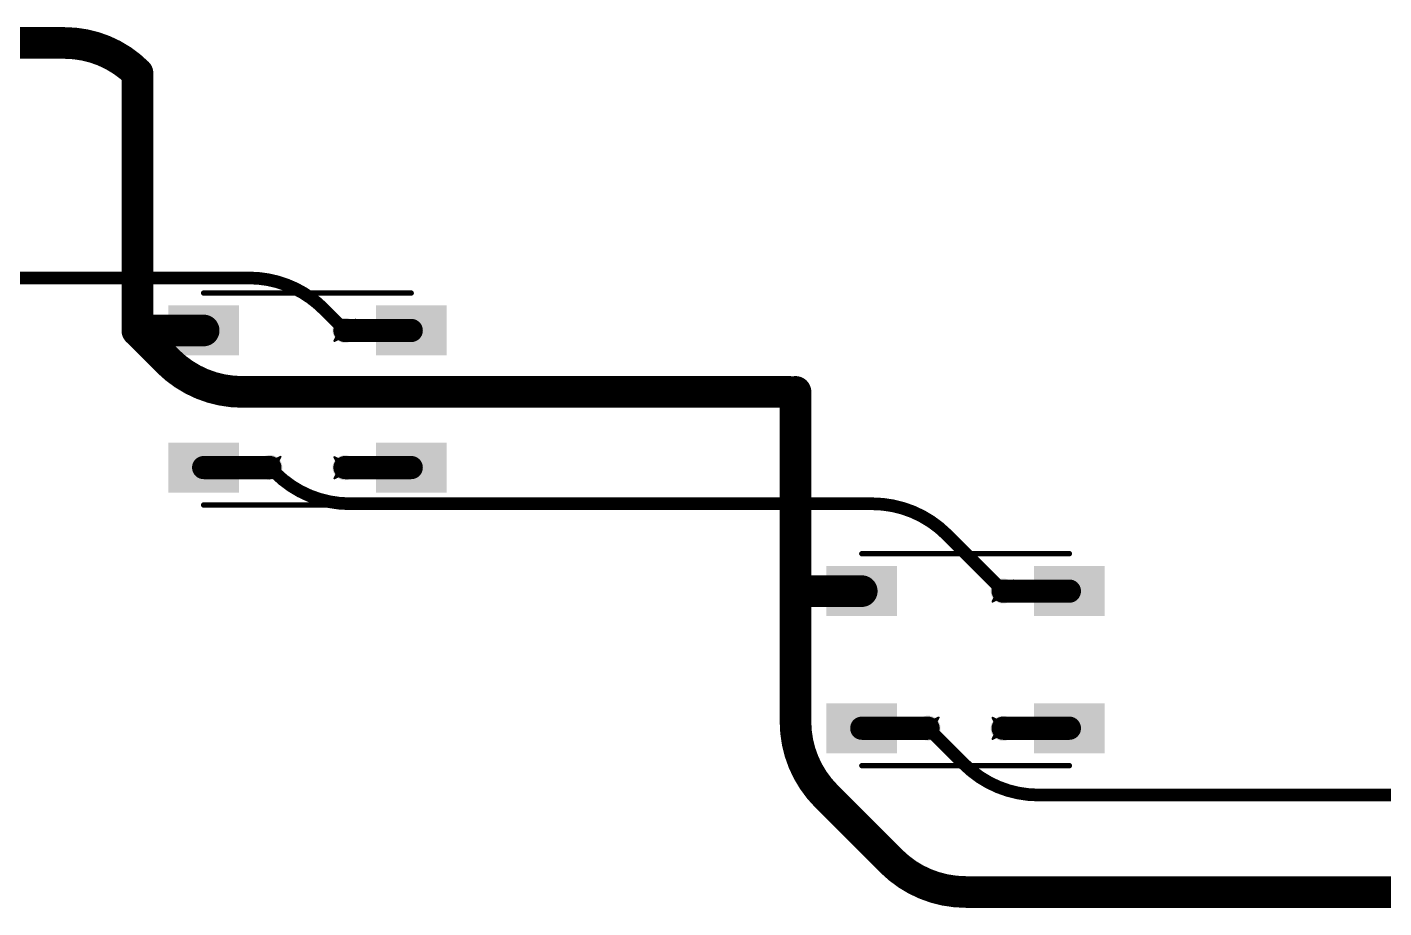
# Model space of a CAD drawing. Header units: inches. Extents: x -11 to 1110, y -7 to 455.
# Drawn here: x 515.76 to 548.43, y 270.16 to 291.35 of the extents above; entities that cross this region are included whole.
import ezdxf

# ---------------------------------------------------------------- set-up
doc = ezdxf.new("R2010")
doc.units = ezdxf.units.IN
for name, color, linetype in [('Bottom Layer', 5, 'Continuous'), ('Drill Drawing', 1, 'Continuous'), ('Top Layer', 1, 'Continuous'), ('Top Overlay', 2, 'Continuous'), ('Top Paste', 8, 'Continuous'), ('Top Solder', 216, 'Continuous'), ('Via Holes', 16, 'Continuous')]:
    doc.layers.add(name, color=color, linetype=linetype)

# ---------------------------------------------------------------- blocks, each defined once
blk = doc.blocks.new('WS2812B_B_W_204')
at = {"layer": 'Top Layer'}
for points in [[(-3.25, 2.15), (-1.75, 2.15), (-1.75, 1.15), (-3.25, 1.15)], [(3.25, 1.15), (1.75, 1.15), (1.75, 2.15), (3.25, 2.15)], [(-3.25, -1.15), (-1.75, -1.15), (-1.75, -2.15), (-3.25, -2.15)], [(1.75, -1.15), (3.25, -1.15), (3.25, -2.15), (1.75, -2.15)]]:
    blk.add_hatch(color=1, dxfattribs=at).paths.add_polyline_path(points)
at = {"layer": 'Top Paste'}
for points in [[(-3.25, 2.15), (-1.75, 2.15), (-1.75, 1.15), (-3.25, 1.15)], [(3.25, 1.15), (1.75, 1.15), (1.75, 2.15), (3.25, 2.15)], [(-3.25, -1.15), (-1.75, -1.15), (-1.75, -2.15), (-3.25, -2.15)], [(1.75, -1.15), (3.25, -1.15), (3.25, -2.15), (1.75, -2.15)]]:
    blk.add_hatch(color=8, dxfattribs=at).paths.add_polyline_path(points)
at = {"layer": 'Top Solder'}
for points in [[(-3.352, 2.252), (-1.648, 2.252), (-1.648, 1.048), (-3.352, 1.048)], [(3.352, 1.048), (1.648, 1.048), (1.648, 2.252), (3.352, 2.252)], [(-3.352, -1.048), (-1.648, -1.048), (-1.648, -2.252), (-3.352, -2.252)], [(1.648, -1.048), (3.352, -1.048), (3.352, -2.252), (1.648, -2.252)]]:
    blk.add_hatch(color=216, dxfattribs=at).paths.add_polyline_path(points)
at = {"layer": 'Top Overlay'}
for points in [[(-2.5, 2.551, 0.127, 0.127, 0), (2.5, 2.551, 0.127, 0.127, 0)], [(-3.556, 1.803, 0.254, 0.254, 0), (-3.429, 1.676, 0.254, 0.254, 0)], [(-3.556, 1.549, 0.254, 0.254, 0), (-3.556, 1.803, 0.254, 0.254, 0)], [(-3.556, 1.549, 0.254, 0.254, 0), (-3.429, 1.676, 0.254, 0.254, 0)], [(-2.5, -2.551, 0.127, 0.127, 0), (2.5, -2.551, 0.127, 0.127, 0)]]:
    blk.add_lwpolyline(points, format="xyseb", dxfattribs=at)
for points in [[(-2.532, 2.551, 0.0635, 0.0635, 1), (-2.468, 2.551, 0.0635, 0.0635, 1)], [(2.468, 2.551, 0.0635, 0.0635, 1), (2.532, 2.551, 0.0635, 0.0635, 1)], [(-3.619, 1.803, 0.127, 0.127, 1), (-3.493, 1.803, 0.127, 0.127, 1)], [(-3.619, 1.803, 0.127, 0.127, 1), (-3.493, 1.803, 0.127, 0.127, 1)], [(-3.619, 1.549, 0.127, 0.127, 1), (-3.493, 1.549, 0.127, 0.127, 1)], [(-3.619, 1.549, 0.127, 0.127, 1), (-3.493, 1.549, 0.127, 0.127, 1)], [(-3.493, 1.676, 0.127, 0.127, 1), (-3.365, 1.676, 0.127, 0.127, 1)], [(-3.493, 1.676, 0.127, 0.127, 1), (-3.365, 1.676, 0.127, 0.127, 1)], [(-2.532, -2.551, 0.0635, 0.0635, 1), (-2.468, -2.551, 0.0635, 0.0635, 1)], [(2.468, -2.551, 0.0635, 0.0635, 1), (2.532, -2.551, 0.0635, 0.0635, 1)]]:
    blk.add_lwpolyline(points, format="xyseb", close=True, dxfattribs=at)
blk = doc.blocks.new('WS2812B_B_W_213')
at = {"layer": 'Top Layer'}
for points in [[(-3.25, 2.15), (-1.75, 2.15), (-1.75, 1.15), (-3.25, 1.15)], [(3.25, 1.15), (1.75, 1.15), (1.75, 2.15), (3.25, 2.15)], [(-3.25, -1.15), (-1.75, -1.15), (-1.75, -2.15), (-3.25, -2.15)], [(1.75, -1.15), (3.25, -1.15), (3.25, -2.15), (1.75, -2.15)]]:
    blk.add_hatch(color=1, dxfattribs=at).paths.add_polyline_path(points)
at = {"layer": 'Top Paste'}
for points in [[(-3.25, 2.15), (-1.75, 2.15), (-1.75, 1.15), (-3.25, 1.15)], [(3.25, 1.15), (1.75, 1.15), (1.75, 2.15), (3.25, 2.15)], [(-3.25, -1.15), (-1.75, -1.15), (-1.75, -2.15), (-3.25, -2.15)], [(1.75, -1.15), (3.25, -1.15), (3.25, -2.15), (1.75, -2.15)]]:
    blk.add_hatch(color=8, dxfattribs=at).paths.add_polyline_path(points)
at = {"layer": 'Top Solder'}
for points in [[(-3.352, 2.252), (-1.648, 2.252), (-1.648, 1.048), (-3.352, 1.048)], [(3.352, 1.048), (1.648, 1.048), (1.648, 2.252), (3.352, 2.252)], [(-3.352, -1.048), (-1.648, -1.048), (-1.648, -2.252), (-3.352, -2.252)], [(1.648, -1.048), (3.352, -1.048), (3.352, -2.252), (1.648, -2.252)]]:
    blk.add_hatch(color=216, dxfattribs=at).paths.add_polyline_path(points)
at = {"layer": 'Top Overlay'}
for points in [[(-2.5, 2.551, 0.127, 0.127, 0), (2.5, 2.551, 0.127, 0.127, 0)], [(-3.556, 1.803, 0.254, 0.254, 0), (-3.429, 1.676, 0.254, 0.254, 0)], [(-3.556, 1.549, 0.254, 0.254, 0), (-3.556, 1.803, 0.254, 0.254, 0)], [(-3.556, 1.549, 0.254, 0.254, 0), (-3.429, 1.676, 0.254, 0.254, 0)], [(-2.5, -2.551, 0.127, 0.127, 0), (2.5, -2.551, 0.127, 0.127, 0)]]:
    blk.add_lwpolyline(points, format="xyseb", dxfattribs=at)
for points in [[(-2.532, 2.551, 0.0635, 0.0635, 1), (-2.468, 2.551, 0.0635, 0.0635, 1)], [(2.468, 2.551, 0.0635, 0.0635, 1), (2.532, 2.551, 0.0635, 0.0635, 1)], [(-3.619, 1.803, 0.127, 0.127, 1), (-3.493, 1.803, 0.127, 0.127, 1)], [(-3.619, 1.803, 0.127, 0.127, 1), (-3.493, 1.803, 0.127, 0.127, 1)], [(-3.619, 1.549, 0.127, 0.127, 1), (-3.493, 1.549, 0.127, 0.127, 1)], [(-3.619, 1.549, 0.127, 0.127, 1), (-3.493, 1.549, 0.127, 0.127, 1)], [(-3.493, 1.676, 0.127, 0.127, 1), (-3.365, 1.676, 0.127, 0.127, 1)], [(-3.493, 1.676, 0.127, 0.127, 1), (-3.365, 1.676, 0.127, 0.127, 1)], [(-2.532, -2.551, 0.0635, 0.0635, 1), (-2.468, -2.551, 0.0635, 0.0635, 1)], [(2.468, -2.551, 0.0635, 0.0635, 1), (2.532, -2.551, 0.0635, 0.0635, 1)]]:
    blk.add_lwpolyline(points, format="xyseb", close=True, dxfattribs=at)

msp = doc.modelspace()

# ---------------------------------------------------------------- hatches: boundary and pattern name
at = {"layer": 'Bottom Layer'}
h = msp.add_hatch(color=5, dxfattribs=at)
edge = h.paths.add_edge_path()
edge.add_arc((518.414, 290.246), 0.3, 0, 360)
h = msp.add_hatch(color=5, dxfattribs=at)
edge = h.paths.add_edge_path()
edge.add_arc((518.411, 284.05), 0.3, 0, 360)
h = msp.add_hatch(color=5, dxfattribs=at)
edge = h.paths.add_edge_path()
edge.add_arc((523.411, 284.057), 0.3, 0, 360)
h = msp.add_hatch(color=5, dxfattribs=at)
edge = h.paths.add_edge_path()
edge.add_arc((534.26, 282.575), 0.3, 0, 360)
h = msp.add_hatch(color=5, dxfattribs=at)
edge = h.paths.add_edge_path()
edge.add_arc((521.602, 280.757), 0.3, 0, 360)
h = msp.add_hatch(color=5, dxfattribs=at)
edge = h.paths.add_edge_path()
edge.add_arc((523.411, 280.75), 0.3, 0, 360)
h = msp.add_hatch(color=5, dxfattribs=at)
edge = h.paths.add_edge_path()
edge.add_arc((534.26, 277.777), 0.3, 0, 360)
h = msp.add_hatch(color=5, dxfattribs=at)
edge = h.paths.add_edge_path()
edge.add_arc((539.26, 277.783), 0.3, 0, 360)
h = msp.add_hatch(color=5, dxfattribs=at)
edge = h.paths.add_edge_path()
edge.add_arc((537.452, 274.483), 0.3, 0, 360)
h = msp.add_hatch(color=5, dxfattribs=at)
edge = h.paths.add_edge_path()
edge.add_arc((539.26, 274.477), 0.3, 0, 360)
at = {"layer": 'Top Layer'}
h = msp.add_hatch(color=1, dxfattribs=at)
edge = h.paths.add_edge_path()
edge.add_arc((518.414, 290.246), 0.3, 0, 360)
h = msp.add_hatch(color=1, dxfattribs=at)
edge = h.paths.add_edge_path()
edge.add_arc((518.411, 284.05), 0.3, 0, 360)
h = msp.add_hatch(color=1, dxfattribs=at)
edge = h.paths.add_edge_path()
edge.add_arc((523.411, 284.057), 0.3, 0, 360)
h = msp.add_hatch(color=1, dxfattribs=at)
edge = h.paths.add_edge_path()
edge.add_arc((534.26, 282.575), 0.3, 0, 360)
h = msp.add_hatch(color=1, dxfattribs=at)
edge = h.paths.add_edge_path()
edge.add_arc((521.602, 280.757), 0.3, 0, 360)
h = msp.add_hatch(color=1, dxfattribs=at)
edge = h.paths.add_edge_path()
edge.add_arc((523.411, 280.75), 0.3, 0, 360)
h = msp.add_hatch(color=1, dxfattribs=at)
edge = h.paths.add_edge_path()
edge.add_arc((534.26, 277.777), 0.3, 0, 360)
h = msp.add_hatch(color=1, dxfattribs=at)
edge = h.paths.add_edge_path()
edge.add_arc((539.26, 277.783), 0.3, 0, 360)
h = msp.add_hatch(color=1, dxfattribs=at)
edge = h.paths.add_edge_path()
edge.add_arc((537.452, 274.483), 0.3, 0, 360)
h = msp.add_hatch(color=1, dxfattribs=at)
edge = h.paths.add_edge_path()
edge.add_arc((539.26, 274.477), 0.3, 0, 360)
at = {"layer": 'Via Holes'}
h = msp.add_hatch(color=7, dxfattribs=at)
edge = h.paths.add_edge_path()
edge.add_arc((518.414, 290.246), 0.15, 0, 360)
h = msp.add_hatch(color=7, dxfattribs=at)
edge = h.paths.add_edge_path()
edge.add_arc((518.411, 284.05), 0.15, 0, 360)
h = msp.add_hatch(color=7, dxfattribs=at)
edge = h.paths.add_edge_path()
edge.add_arc((523.411, 284.057), 0.15, 0, 360)
h = msp.add_hatch(color=7, dxfattribs=at)
edge = h.paths.add_edge_path()
edge.add_arc((534.26, 282.575), 0.15, 0, 360)
h = msp.add_hatch(color=7, dxfattribs=at)
edge = h.paths.add_edge_path()
edge.add_arc((521.602, 280.757), 0.15, 0, 360)
h = msp.add_hatch(color=7, dxfattribs=at)
edge = h.paths.add_edge_path()
edge.add_arc((523.411, 280.75), 0.15, 0, 360)
h = msp.add_hatch(color=7, dxfattribs=at)
edge = h.paths.add_edge_path()
edge.add_arc((534.26, 277.777), 0.15, 0, 360)
h = msp.add_hatch(color=7, dxfattribs=at)
edge = h.paths.add_edge_path()
edge.add_arc((539.26, 277.783), 0.15, 0, 360)
h = msp.add_hatch(color=7, dxfattribs=at)
edge = h.paths.add_edge_path()
edge.add_arc((537.452, 274.483), 0.15, 0, 360)
h = msp.add_hatch(color=7, dxfattribs=at)
edge = h.paths.add_edge_path()
edge.add_arc((539.26, 274.477), 0.15, 0, 360)

# ---------------------------------------------------------------- linework, layer by layer
at = {"layer": 'Bottom Layer'}
for points in [[(507.144, 290.974, 0.762, 0.762, 0), (516.657, 290.974, 0.762, 0.762, 0)], [(516.657, 290.974, 0.762, 0.762, -0.198912), (518.414, 290.246, 0.762, 0.762, 0)], [(507.267, 285.318, 0.305, 0.305, 0), (521.098, 285.318, 0.305, 0.305, 0)], [(521.098, 285.318, 0.305, 0.305, -0.136251), (522.407, 284.955, 0.305, 0.305, 0)], [(522.407, 284.955, 0.305, 0.305, -0.061008), (522.894, 284.574, 0.305, 0.305, 0)], [(522.894, 284.574, 0.305, 0.305, 0), (523.411, 284.057, 0.305, 0.305, 0)], [(518.411, 284.05, 0.762, 0.762, 0), (519.142, 283.319, 0.762, 0.762, 0)], [(520.938, 282.575, 0.762, 0.762, -0.198912), (519.142, 283.319, 0.762, 0.762, 0)], [(520.938, 282.575, 0.762, 0.762, 0), (534.111, 282.575, 0.762, 0.762, 0)], [(521.602, 280.757, 0.305, 0.305, 0), (521.733, 280.627, 0.305, 0.305, 0)], [(523.529, 279.883, 0.305, 0.305, -0.198912), (521.733, 280.627, 0.305, 0.305, 0)], [(523.529, 279.883, 0.305, 0.305, 0), (536.109, 279.883, 0.305, 0.305, 0)], [(536.109, 279.883, 0.305, 0.305, -0.198912), (537.905, 279.139, 0.305, 0.305, 0)], [(537.905, 279.139, 0.305, 0.305, 0), (539.26, 277.783, 0.305, 0.305, 0)], [(534.26, 274.639, 0.762, 0.762, 0), (534.26, 277.777, 0.762, 0.762, 0)], [(535.004, 272.843, 0.762, 0.762, -0.198912), (534.26, 274.639, 0.762, 0.762, 0)], [(537.452, 274.483, 0.305, 0.305, 0), (538.319, 273.616, 0.305, 0.305, 0)], [(538.32, 273.615, 0.305, 0.305, -0.000104), (538.319, 273.616, 0.305, 0.305, 0)], [(540.115, 272.872, 0.305, 0.305, -0.198804), (538.32, 273.615, 0.305, 0.305, 0)], [(535.004, 272.843, 0.762, 0.762, 0), (536.565, 271.282, 0.762, 0.762, 0)], [(540.115, 272.872, 0.305, 0.305, 0), (551.349, 272.872, 0.305, 0.305, 0)], [(538.361, 270.538, 0.762, 0.762, -0.198912), (536.565, 271.282, 0.762, 0.762, 0)], [(538.361, 270.538, 0.762, 0.762, 0), (549.729, 270.538, 0.762, 0.762, 0)]]:
    msp.add_lwpolyline(points, format="xyseb", dxfattribs=at)
for points in [[(516.466, 290.974, 0.381, 0.381, 1), (516.847, 290.974, 0.381, 0.381, 1)], [(516.466, 290.974, 0.381, 0.381, 1), (516.847, 290.974, 0.381, 0.381, 1)], [(518.223, 290.246, 0.381, 0.381, 1), (518.605, 290.246, 0.381, 0.381, 1)], [(521.021, 285.318, 0.152, 0.152, 1), (521.174, 285.318, 0.152, 0.152, 1)], [(521.021, 285.318, 0.152, 0.152, 1), (521.174, 285.318, 0.152, 0.152, 1)], [(522.331, 284.955, 0.152, 0.152, 1), (522.483, 284.955, 0.152, 0.152, 1)], [(522.331, 284.955, 0.152, 0.152, 1), (522.483, 284.955, 0.152, 0.152, 1)], [(522.818, 284.574, 0.152, 0.152, 1), (522.97, 284.574, 0.152, 0.152, 1)], [(522.818, 284.574, 0.152, 0.152, 1), (522.97, 284.574, 0.152, 0.152, 1)], [(518.22, 284.05, 0.381, 0.381, 1), (518.601, 284.05, 0.381, 0.381, 1)], [(523.335, 284.057, 0.152, 0.152, 1), (523.487, 284.057, 0.152, 0.152, 1)], [(518.952, 283.319, 0.381, 0.381, 1), (519.333, 283.319, 0.381, 0.381, 1)], [(518.952, 283.319, 0.381, 0.381, 1), (519.333, 283.319, 0.381, 0.381, 1)], [(520.748, 282.575, 0.381, 0.381, 1), (521.129, 282.575, 0.381, 0.381, 1)], [(520.748, 282.575, 0.381, 0.381, 1), (521.129, 282.575, 0.381, 0.381, 1)], [(533.921, 282.575, 0.381, 0.381, 1), (534.302, 282.575, 0.381, 0.381, 1)], [(521.526, 280.757, 0.152, 0.152, 1), (521.678, 280.757, 0.152, 0.152, 1)], [(521.656, 280.627, 0.152, 0.152, 1), (521.809, 280.627, 0.152, 0.152, 1)], [(521.656, 280.627, 0.152, 0.152, 1), (521.809, 280.627, 0.152, 0.152, 1)], [(523.453, 279.883, 0.152, 0.152, 1), (523.605, 279.883, 0.152, 0.152, 1)], [(523.453, 279.883, 0.152, 0.152, 1), (523.605, 279.883, 0.152, 0.152, 1)], [(536.033, 279.883, 0.152, 0.152, 1), (536.185, 279.883, 0.152, 0.152, 1)], [(536.033, 279.883, 0.152, 0.152, 1), (536.185, 279.883, 0.152, 0.152, 1)], [(537.829, 279.139, 0.152, 0.152, 1), (537.981, 279.139, 0.152, 0.152, 1)], [(537.829, 279.139, 0.152, 0.152, 1), (537.981, 279.139, 0.152, 0.152, 1)], [(534.07, 277.777, 0.381, 0.381, 1), (534.451, 277.777, 0.381, 0.381, 1)], [(539.184, 277.783, 0.152, 0.152, 1), (539.337, 277.783, 0.152, 0.152, 1)], [(534.07, 274.639, 0.381, 0.381, 1), (534.451, 274.639, 0.381, 0.381, 1)], [(534.07, 274.639, 0.381, 0.381, 1), (534.451, 274.639, 0.381, 0.381, 1)], [(537.375, 274.483, 0.152, 0.152, 1), (537.528, 274.483, 0.152, 0.152, 1)], [(538.243, 273.616, 0.152, 0.152, 1), (538.395, 273.616, 0.152, 0.152, 1)], [(538.243, 273.616, 0.152, 0.152, 1), (538.395, 273.616, 0.152, 0.152, 1)], [(538.243, 273.615, 0.152, 0.152, 1), (538.396, 273.615, 0.152, 0.152, 1)], [(538.243, 273.615, 0.152, 0.152, 1), (538.396, 273.615, 0.152, 0.152, 1)], [(534.814, 272.843, 0.381, 0.381, 1), (535.195, 272.843, 0.381, 0.381, 1)], [(534.814, 272.843, 0.381, 0.381, 1), (535.195, 272.843, 0.381, 0.381, 1)], [(540.039, 272.872, 0.152, 0.152, 1), (540.191, 272.872, 0.152, 0.152, 1)], [(540.039, 272.872, 0.152, 0.152, 1), (540.191, 272.872, 0.152, 0.152, 1)], [(536.375, 271.282, 0.381, 0.381, 1), (536.756, 271.282, 0.381, 0.381, 1)], [(536.375, 271.282, 0.381, 0.381, 1), (536.756, 271.282, 0.381, 0.381, 1)], [(538.171, 270.538, 0.381, 0.381, 1), (538.552, 270.538, 0.381, 0.381, 1)], [(538.171, 270.538, 0.381, 0.381, 1), (538.552, 270.538, 0.381, 0.381, 1)]]:
    msp.add_lwpolyline(points, format="xyseb", close=True, dxfattribs=at)
at = {"layer": 'Drill Drawing'}
for points in [[(518.16, 290.5, 0.0508, 0.0508, 0), (518.414, 290.373, 0.0508, 0.0508, 0)], [(518.16, 290.5, 0.0508, 0.0508, 0), (518.287, 290.246, 0.0508, 0.0508, 0)], [(518.414, 290.373, 0.0508, 0.0508, 0), (518.668, 290.5, 0.0508, 0.0508, 0)], [(518.541, 290.246, 0.0508, 0.0508, 0), (518.668, 290.5, 0.0508, 0.0508, 0)], [(518.16, 289.992, 0.0508, 0.0508, 0), (518.287, 290.246, 0.0508, 0.0508, 0)], [(518.16, 289.992, 0.0508, 0.0508, 0), (518.414, 290.119, 0.0508, 0.0508, 0)], [(518.414, 290.119, 0.0508, 0.0508, 0), (518.668, 289.992, 0.0508, 0.0508, 0)], [(518.541, 290.246, 0.0508, 0.0508, 0), (518.668, 289.992, 0.0508, 0.0508, 0)], [(518.157, 284.304, 0.0508, 0.0508, 0), (518.411, 284.177, 0.0508, 0.0508, 0)], [(518.157, 284.304, 0.0508, 0.0508, 0), (518.284, 284.05, 0.0508, 0.0508, 0)], [(518.411, 284.177, 0.0508, 0.0508, 0), (518.665, 284.304, 0.0508, 0.0508, 0)], [(518.538, 284.05, 0.0508, 0.0508, 0), (518.665, 284.304, 0.0508, 0.0508, 0)], [(523.157, 284.311, 0.0508, 0.0508, 0), (523.411, 284.184, 0.0508, 0.0508, 0)], [(523.157, 284.311, 0.0508, 0.0508, 0), (523.284, 284.057, 0.0508, 0.0508, 0)], [(523.411, 284.184, 0.0508, 0.0508, 0), (523.665, 284.311, 0.0508, 0.0508, 0)], [(523.538, 284.057, 0.0508, 0.0508, 0), (523.665, 284.311, 0.0508, 0.0508, 0)], [(518.157, 283.796, 0.0508, 0.0508, 0), (518.284, 284.05, 0.0508, 0.0508, 0)], [(518.157, 283.796, 0.0508, 0.0508, 0), (518.411, 283.923, 0.0508, 0.0508, 0)], [(518.411, 283.923, 0.0508, 0.0508, 0), (518.665, 283.796, 0.0508, 0.0508, 0)], [(518.538, 284.05, 0.0508, 0.0508, 0), (518.665, 283.796, 0.0508, 0.0508, 0)], [(523.157, 283.803, 0.0508, 0.0508, 0), (523.284, 284.057, 0.0508, 0.0508, 0)], [(523.157, 283.803, 0.0508, 0.0508, 0), (523.411, 283.93, 0.0508, 0.0508, 0)], [(523.411, 283.93, 0.0508, 0.0508, 0), (523.665, 283.803, 0.0508, 0.0508, 0)], [(523.538, 284.057, 0.0508, 0.0508, 0), (523.665, 283.803, 0.0508, 0.0508, 0)], [(534.006, 282.829, 0.0508, 0.0508, 0), (534.26, 282.702, 0.0508, 0.0508, 0)], [(534.006, 282.829, 0.0508, 0.0508, 0), (534.133, 282.575, 0.0508, 0.0508, 0)], [(534.26, 282.702, 0.0508, 0.0508, 0), (534.514, 282.829, 0.0508, 0.0508, 0)], [(534.387, 282.575, 0.0508, 0.0508, 0), (534.514, 282.829, 0.0508, 0.0508, 0)], [(534.006, 282.321, 0.0508, 0.0508, 0), (534.133, 282.575, 0.0508, 0.0508, 0)], [(534.006, 282.321, 0.0508, 0.0508, 0), (534.26, 282.448, 0.0508, 0.0508, 0)], [(534.26, 282.448, 0.0508, 0.0508, 0), (534.514, 282.321, 0.0508, 0.0508, 0)], [(534.387, 282.575, 0.0508, 0.0508, 0), (534.514, 282.321, 0.0508, 0.0508, 0)], [(521.348, 281.011, 0.0508, 0.0508, 0), (521.602, 280.884, 0.0508, 0.0508, 0)], [(521.348, 281.011, 0.0508, 0.0508, 0), (521.475, 280.757, 0.0508, 0.0508, 0)], [(521.602, 280.884, 0.0508, 0.0508, 0), (521.856, 281.011, 0.0508, 0.0508, 0)], [(521.729, 280.757, 0.0508, 0.0508, 0), (521.856, 281.011, 0.0508, 0.0508, 0)], [(523.157, 281.004, 0.0508, 0.0508, 0), (523.411, 280.877, 0.0508, 0.0508, 0)], [(523.157, 281.004, 0.0508, 0.0508, 0), (523.284, 280.75, 0.0508, 0.0508, 0)], [(523.411, 280.877, 0.0508, 0.0508, 0), (523.665, 281.004, 0.0508, 0.0508, 0)], [(523.538, 280.75, 0.0508, 0.0508, 0), (523.665, 281.004, 0.0508, 0.0508, 0)], [(521.348, 280.503, 0.0508, 0.0508, 0), (521.475, 280.757, 0.0508, 0.0508, 0)], [(521.729, 280.757, 0.0508, 0.0508, 0), (521.856, 280.503, 0.0508, 0.0508, 0)], [(523.157, 280.496, 0.0508, 0.0508, 0), (523.284, 280.75, 0.0508, 0.0508, 0)], [(523.538, 280.75, 0.0508, 0.0508, 0), (523.665, 280.496, 0.0508, 0.0508, 0)], [(521.348, 280.503, 0.0508, 0.0508, 0), (521.602, 280.63, 0.0508, 0.0508, 0)], [(521.602, 280.63, 0.0508, 0.0508, 0), (521.856, 280.503, 0.0508, 0.0508, 0)], [(523.157, 280.496, 0.0508, 0.0508, 0), (523.411, 280.623, 0.0508, 0.0508, 0)], [(523.411, 280.623, 0.0508, 0.0508, 0), (523.665, 280.496, 0.0508, 0.0508, 0)], [(534.006, 278.031, 0.0508, 0.0508, 0), (534.26, 277.904, 0.0508, 0.0508, 0)], [(534.006, 278.031, 0.0508, 0.0508, 0), (534.133, 277.777, 0.0508, 0.0508, 0)], [(534.26, 277.904, 0.0508, 0.0508, 0), (534.514, 278.031, 0.0508, 0.0508, 0)], [(534.387, 277.777, 0.0508, 0.0508, 0), (534.514, 278.031, 0.0508, 0.0508, 0)], [(539.006, 278.037, 0.0508, 0.0508, 0), (539.26, 277.91, 0.0508, 0.0508, 0)], [(539.006, 278.037, 0.0508, 0.0508, 0), (539.133, 277.783, 0.0508, 0.0508, 0)], [(539.26, 277.91, 0.0508, 0.0508, 0), (539.514, 278.037, 0.0508, 0.0508, 0)], [(539.387, 277.783, 0.0508, 0.0508, 0), (539.514, 278.037, 0.0508, 0.0508, 0)], [(534.006, 277.523, 0.0508, 0.0508, 0), (534.133, 277.777, 0.0508, 0.0508, 0)], [(534.387, 277.777, 0.0508, 0.0508, 0), (534.514, 277.523, 0.0508, 0.0508, 0)], [(539.006, 277.529, 0.0508, 0.0508, 0), (539.133, 277.783, 0.0508, 0.0508, 0)], [(539.387, 277.783, 0.0508, 0.0508, 0), (539.514, 277.529, 0.0508, 0.0508, 0)], [(534.006, 277.523, 0.0508, 0.0508, 0), (534.26, 277.65, 0.0508, 0.0508, 0)], [(534.26, 277.65, 0.0508, 0.0508, 0), (534.514, 277.523, 0.0508, 0.0508, 0)], [(539.006, 277.529, 0.0508, 0.0508, 0), (539.26, 277.656, 0.0508, 0.0508, 0)], [(539.26, 277.656, 0.0508, 0.0508, 0), (539.514, 277.529, 0.0508, 0.0508, 0)], [(537.198, 274.737, 0.0508, 0.0508, 0), (537.452, 274.61, 0.0508, 0.0508, 0)], [(537.198, 274.737, 0.0508, 0.0508, 0), (537.325, 274.483, 0.0508, 0.0508, 0)], [(537.198, 274.229, 0.0508, 0.0508, 0), (537.325, 274.483, 0.0508, 0.0508, 0)], [(537.452, 274.61, 0.0508, 0.0508, 0), (537.706, 274.737, 0.0508, 0.0508, 0)], [(537.579, 274.483, 0.0508, 0.0508, 0), (537.706, 274.737, 0.0508, 0.0508, 0)], [(537.579, 274.483, 0.0508, 0.0508, 0), (537.706, 274.229, 0.0508, 0.0508, 0)], [(539.006, 274.731, 0.0508, 0.0508, 0), (539.26, 274.604, 0.0508, 0.0508, 0)], [(539.006, 274.731, 0.0508, 0.0508, 0), (539.133, 274.477, 0.0508, 0.0508, 0)], [(539.006, 274.223, 0.0508, 0.0508, 0), (539.133, 274.477, 0.0508, 0.0508, 0)], [(539.26, 274.604, 0.0508, 0.0508, 0), (539.514, 274.731, 0.0508, 0.0508, 0)], [(539.387, 274.477, 0.0508, 0.0508, 0), (539.514, 274.731, 0.0508, 0.0508, 0)], [(539.387, 274.477, 0.0508, 0.0508, 0), (539.514, 274.223, 0.0508, 0.0508, 0)], [(537.198, 274.229, 0.0508, 0.0508, 0), (537.452, 274.356, 0.0508, 0.0508, 0)], [(537.452, 274.356, 0.0508, 0.0508, 0), (537.706, 274.229, 0.0508, 0.0508, 0)], [(539.006, 274.223, 0.0508, 0.0508, 0), (539.26, 274.35, 0.0508, 0.0508, 0)], [(539.26, 274.35, 0.0508, 0.0508, 0), (539.514, 274.223, 0.0508, 0.0508, 0)]]:
    msp.add_lwpolyline(points, format="xyseb", dxfattribs=at)
for points in [[(518.147, 290.5, 0.0254, 0.0254, 1), (518.173, 290.5, 0.0254, 0.0254, 1)], [(518.147, 290.5, 0.0254, 0.0254, 1), (518.173, 290.5, 0.0254, 0.0254, 1)], [(518.655, 290.5, 0.0254, 0.0254, 1), (518.681, 290.5, 0.0254, 0.0254, 1)], [(518.655, 290.5, 0.0254, 0.0254, 1), (518.681, 290.5, 0.0254, 0.0254, 1)], [(518.274, 290.246, 0.0254, 0.0254, 1), (518.3, 290.246, 0.0254, 0.0254, 1)], [(518.274, 290.246, 0.0254, 0.0254, 1), (518.3, 290.246, 0.0254, 0.0254, 1)], [(518.401, 290.373, 0.0254, 0.0254, 1), (518.427, 290.373, 0.0254, 0.0254, 1)], [(518.401, 290.373, 0.0254, 0.0254, 1), (518.427, 290.373, 0.0254, 0.0254, 1)], [(518.401, 290.119, 0.0254, 0.0254, 1), (518.427, 290.119, 0.0254, 0.0254, 1)], [(518.401, 290.119, 0.0254, 0.0254, 1), (518.427, 290.119, 0.0254, 0.0254, 1)], [(518.528, 290.246, 0.0254, 0.0254, 1), (518.554, 290.246, 0.0254, 0.0254, 1)], [(518.528, 290.246, 0.0254, 0.0254, 1), (518.554, 290.246, 0.0254, 0.0254, 1)], [(518.147, 289.992, 0.0254, 0.0254, 1), (518.173, 289.992, 0.0254, 0.0254, 1)], [(518.147, 289.992, 0.0254, 0.0254, 1), (518.173, 289.992, 0.0254, 0.0254, 1)], [(518.655, 289.992, 0.0254, 0.0254, 1), (518.681, 289.992, 0.0254, 0.0254, 1)], [(518.655, 289.992, 0.0254, 0.0254, 1), (518.681, 289.992, 0.0254, 0.0254, 1)], [(518.144, 284.304, 0.0254, 0.0254, 1), (518.169, 284.304, 0.0254, 0.0254, 1)], [(518.144, 284.304, 0.0254, 0.0254, 1), (518.169, 284.304, 0.0254, 0.0254, 1)], [(518.652, 284.304, 0.0254, 0.0254, 1), (518.677, 284.304, 0.0254, 0.0254, 1)], [(518.652, 284.304, 0.0254, 0.0254, 1), (518.677, 284.304, 0.0254, 0.0254, 1)], [(523.144, 284.311, 0.0254, 0.0254, 1), (523.169, 284.311, 0.0254, 0.0254, 1)], [(523.144, 284.311, 0.0254, 0.0254, 1), (523.169, 284.311, 0.0254, 0.0254, 1)], [(523.652, 284.311, 0.0254, 0.0254, 1), (523.677, 284.311, 0.0254, 0.0254, 1)], [(523.652, 284.311, 0.0254, 0.0254, 1), (523.677, 284.311, 0.0254, 0.0254, 1)], [(518.271, 284.05, 0.0254, 0.0254, 1), (518.296, 284.05, 0.0254, 0.0254, 1)], [(518.271, 284.05, 0.0254, 0.0254, 1), (518.296, 284.05, 0.0254, 0.0254, 1)], [(518.398, 284.177, 0.0254, 0.0254, 1), (518.423, 284.177, 0.0254, 0.0254, 1)], [(518.398, 284.177, 0.0254, 0.0254, 1), (518.423, 284.177, 0.0254, 0.0254, 1)], [(518.398, 283.923, 0.0254, 0.0254, 1), (518.423, 283.923, 0.0254, 0.0254, 1)], [(518.398, 283.923, 0.0254, 0.0254, 1), (518.423, 283.923, 0.0254, 0.0254, 1)], [(518.525, 284.05, 0.0254, 0.0254, 1), (518.55, 284.05, 0.0254, 0.0254, 1)], [(518.525, 284.05, 0.0254, 0.0254, 1), (518.55, 284.05, 0.0254, 0.0254, 1)], [(523.271, 284.057, 0.0254, 0.0254, 1), (523.296, 284.057, 0.0254, 0.0254, 1)], [(523.271, 284.057, 0.0254, 0.0254, 1), (523.296, 284.057, 0.0254, 0.0254, 1)], [(523.398, 284.184, 0.0254, 0.0254, 1), (523.423, 284.184, 0.0254, 0.0254, 1)], [(523.398, 284.184, 0.0254, 0.0254, 1), (523.423, 284.184, 0.0254, 0.0254, 1)], [(523.398, 283.93, 0.0254, 0.0254, 1), (523.423, 283.93, 0.0254, 0.0254, 1)], [(523.398, 283.93, 0.0254, 0.0254, 1), (523.423, 283.93, 0.0254, 0.0254, 1)], [(523.525, 284.057, 0.0254, 0.0254, 1), (523.55, 284.057, 0.0254, 0.0254, 1)], [(523.525, 284.057, 0.0254, 0.0254, 1), (523.55, 284.057, 0.0254, 0.0254, 1)], [(518.144, 283.796, 0.0254, 0.0254, 1), (518.169, 283.796, 0.0254, 0.0254, 1)], [(518.144, 283.796, 0.0254, 0.0254, 1), (518.169, 283.796, 0.0254, 0.0254, 1)], [(518.652, 283.796, 0.0254, 0.0254, 1), (518.677, 283.796, 0.0254, 0.0254, 1)], [(518.652, 283.796, 0.0254, 0.0254, 1), (518.677, 283.796, 0.0254, 0.0254, 1)], [(523.144, 283.803, 0.0254, 0.0254, 1), (523.169, 283.803, 0.0254, 0.0254, 1)], [(523.144, 283.803, 0.0254, 0.0254, 1), (523.169, 283.803, 0.0254, 0.0254, 1)], [(523.652, 283.803, 0.0254, 0.0254, 1), (523.677, 283.803, 0.0254, 0.0254, 1)], [(523.652, 283.803, 0.0254, 0.0254, 1), (523.677, 283.803, 0.0254, 0.0254, 1)], [(533.994, 282.829, 0.0254, 0.0254, 1), (534.019, 282.829, 0.0254, 0.0254, 1)], [(533.994, 282.829, 0.0254, 0.0254, 1), (534.019, 282.829, 0.0254, 0.0254, 1)], [(534.248, 282.702, 0.0254, 0.0254, 1), (534.273, 282.702, 0.0254, 0.0254, 1)], [(534.248, 282.702, 0.0254, 0.0254, 1), (534.273, 282.702, 0.0254, 0.0254, 1)], [(534.502, 282.829, 0.0254, 0.0254, 1), (534.527, 282.829, 0.0254, 0.0254, 1)], [(534.502, 282.829, 0.0254, 0.0254, 1), (534.527, 282.829, 0.0254, 0.0254, 1)], [(533.994, 282.321, 0.0254, 0.0254, 1), (534.019, 282.321, 0.0254, 0.0254, 1)], [(533.994, 282.321, 0.0254, 0.0254, 1), (534.019, 282.321, 0.0254, 0.0254, 1)], [(534.121, 282.575, 0.0254, 0.0254, 1), (534.146, 282.575, 0.0254, 0.0254, 1)], [(534.121, 282.575, 0.0254, 0.0254, 1), (534.146, 282.575, 0.0254, 0.0254, 1)], [(534.248, 282.448, 0.0254, 0.0254, 1), (534.273, 282.448, 0.0254, 0.0254, 1)], [(534.248, 282.448, 0.0254, 0.0254, 1), (534.273, 282.448, 0.0254, 0.0254, 1)], [(534.375, 282.575, 0.0254, 0.0254, 1), (534.4, 282.575, 0.0254, 0.0254, 1)], [(534.375, 282.575, 0.0254, 0.0254, 1), (534.4, 282.575, 0.0254, 0.0254, 1)], [(534.502, 282.321, 0.0254, 0.0254, 1), (534.527, 282.321, 0.0254, 0.0254, 1)], [(534.502, 282.321, 0.0254, 0.0254, 1), (534.527, 282.321, 0.0254, 0.0254, 1)], [(521.335, 281.011, 0.0254, 0.0254, 1), (521.361, 281.011, 0.0254, 0.0254, 1)], [(521.335, 281.011, 0.0254, 0.0254, 1), (521.361, 281.011, 0.0254, 0.0254, 1)], [(521.843, 281.011, 0.0254, 0.0254, 1), (521.869, 281.011, 0.0254, 0.0254, 1)], [(521.843, 281.011, 0.0254, 0.0254, 1), (521.869, 281.011, 0.0254, 0.0254, 1)], [(523.144, 281.004, 0.0254, 0.0254, 1), (523.169, 281.004, 0.0254, 0.0254, 1)], [(523.144, 281.004, 0.0254, 0.0254, 1), (523.169, 281.004, 0.0254, 0.0254, 1)], [(523.652, 281.004, 0.0254, 0.0254, 1), (523.677, 281.004, 0.0254, 0.0254, 1)], [(523.652, 281.004, 0.0254, 0.0254, 1), (523.677, 281.004, 0.0254, 0.0254, 1)], [(521.462, 280.757, 0.0254, 0.0254, 1), (521.488, 280.757, 0.0254, 0.0254, 1)], [(521.462, 280.757, 0.0254, 0.0254, 1), (521.488, 280.757, 0.0254, 0.0254, 1)], [(521.589, 280.884, 0.0254, 0.0254, 1), (521.615, 280.884, 0.0254, 0.0254, 1)], [(521.589, 280.884, 0.0254, 0.0254, 1), (521.615, 280.884, 0.0254, 0.0254, 1)], [(521.716, 280.757, 0.0254, 0.0254, 1), (521.742, 280.757, 0.0254, 0.0254, 1)], [(521.716, 280.757, 0.0254, 0.0254, 1), (521.742, 280.757, 0.0254, 0.0254, 1)], [(523.271, 280.75, 0.0254, 0.0254, 1), (523.296, 280.75, 0.0254, 0.0254, 1)], [(523.271, 280.75, 0.0254, 0.0254, 1), (523.296, 280.75, 0.0254, 0.0254, 1)], [(523.398, 280.877, 0.0254, 0.0254, 1), (523.423, 280.877, 0.0254, 0.0254, 1)], [(523.398, 280.877, 0.0254, 0.0254, 1), (523.423, 280.877, 0.0254, 0.0254, 1)], [(523.525, 280.75, 0.0254, 0.0254, 1), (523.55, 280.75, 0.0254, 0.0254, 1)], [(523.525, 280.75, 0.0254, 0.0254, 1), (523.55, 280.75, 0.0254, 0.0254, 1)], [(521.335, 280.503, 0.0254, 0.0254, 1), (521.361, 280.503, 0.0254, 0.0254, 1)], [(521.335, 280.503, 0.0254, 0.0254, 1), (521.361, 280.503, 0.0254, 0.0254, 1)], [(521.589, 280.63, 0.0254, 0.0254, 1), (521.615, 280.63, 0.0254, 0.0254, 1)], [(521.589, 280.63, 0.0254, 0.0254, 1), (521.615, 280.63, 0.0254, 0.0254, 1)], [(521.843, 280.503, 0.0254, 0.0254, 1), (521.869, 280.503, 0.0254, 0.0254, 1)], [(521.843, 280.503, 0.0254, 0.0254, 1), (521.869, 280.503, 0.0254, 0.0254, 1)], [(523.144, 280.496, 0.0254, 0.0254, 1), (523.169, 280.496, 0.0254, 0.0254, 1)], [(523.144, 280.496, 0.0254, 0.0254, 1), (523.169, 280.496, 0.0254, 0.0254, 1)], [(523.398, 280.623, 0.0254, 0.0254, 1), (523.423, 280.623, 0.0254, 0.0254, 1)], [(523.398, 280.623, 0.0254, 0.0254, 1), (523.423, 280.623, 0.0254, 0.0254, 1)], [(523.652, 280.496, 0.0254, 0.0254, 1), (523.677, 280.496, 0.0254, 0.0254, 1)], [(523.652, 280.496, 0.0254, 0.0254, 1), (523.677, 280.496, 0.0254, 0.0254, 1)], [(533.994, 278.031, 0.0254, 0.0254, 1), (534.019, 278.031, 0.0254, 0.0254, 1)], [(533.994, 278.031, 0.0254, 0.0254, 1), (534.019, 278.031, 0.0254, 0.0254, 1)], [(534.502, 278.031, 0.0254, 0.0254, 1), (534.527, 278.031, 0.0254, 0.0254, 1)], [(534.502, 278.031, 0.0254, 0.0254, 1), (534.527, 278.031, 0.0254, 0.0254, 1)], [(538.994, 278.037, 0.0254, 0.0254, 1), (539.019, 278.037, 0.0254, 0.0254, 1)], [(538.994, 278.037, 0.0254, 0.0254, 1), (539.019, 278.037, 0.0254, 0.0254, 1)], [(539.502, 278.037, 0.0254, 0.0254, 1), (539.527, 278.037, 0.0254, 0.0254, 1)], [(539.502, 278.037, 0.0254, 0.0254, 1), (539.527, 278.037, 0.0254, 0.0254, 1)], [(534.121, 277.777, 0.0254, 0.0254, 1), (534.146, 277.777, 0.0254, 0.0254, 1)], [(534.121, 277.777, 0.0254, 0.0254, 1), (534.146, 277.777, 0.0254, 0.0254, 1)], [(534.248, 277.904, 0.0254, 0.0254, 1), (534.273, 277.904, 0.0254, 0.0254, 1)], [(534.248, 277.904, 0.0254, 0.0254, 1), (534.273, 277.904, 0.0254, 0.0254, 1)], [(534.375, 277.777, 0.0254, 0.0254, 1), (534.4, 277.777, 0.0254, 0.0254, 1)], [(534.375, 277.777, 0.0254, 0.0254, 1), (534.4, 277.777, 0.0254, 0.0254, 1)], [(539.121, 277.783, 0.0254, 0.0254, 1), (539.146, 277.783, 0.0254, 0.0254, 1)], [(539.121, 277.783, 0.0254, 0.0254, 1), (539.146, 277.783, 0.0254, 0.0254, 1)], [(539.248, 277.91, 0.0254, 0.0254, 1), (539.273, 277.91, 0.0254, 0.0254, 1)], [(539.248, 277.91, 0.0254, 0.0254, 1), (539.273, 277.91, 0.0254, 0.0254, 1)], [(539.375, 277.783, 0.0254, 0.0254, 1), (539.4, 277.783, 0.0254, 0.0254, 1)], [(539.375, 277.783, 0.0254, 0.0254, 1), (539.4, 277.783, 0.0254, 0.0254, 1)], [(533.994, 277.523, 0.0254, 0.0254, 1), (534.019, 277.523, 0.0254, 0.0254, 1)], [(533.994, 277.523, 0.0254, 0.0254, 1), (534.019, 277.523, 0.0254, 0.0254, 1)], [(534.248, 277.65, 0.0254, 0.0254, 1), (534.273, 277.65, 0.0254, 0.0254, 1)], [(534.248, 277.65, 0.0254, 0.0254, 1), (534.273, 277.65, 0.0254, 0.0254, 1)], [(534.502, 277.523, 0.0254, 0.0254, 1), (534.527, 277.523, 0.0254, 0.0254, 1)], [(534.502, 277.523, 0.0254, 0.0254, 1), (534.527, 277.523, 0.0254, 0.0254, 1)], [(538.994, 277.529, 0.0254, 0.0254, 1), (539.019, 277.529, 0.0254, 0.0254, 1)], [(538.994, 277.529, 0.0254, 0.0254, 1), (539.019, 277.529, 0.0254, 0.0254, 1)], [(539.248, 277.656, 0.0254, 0.0254, 1), (539.273, 277.656, 0.0254, 0.0254, 1)], [(539.248, 277.656, 0.0254, 0.0254, 1), (539.273, 277.656, 0.0254, 0.0254, 1)], [(539.502, 277.529, 0.0254, 0.0254, 1), (539.527, 277.529, 0.0254, 0.0254, 1)], [(539.502, 277.529, 0.0254, 0.0254, 1), (539.527, 277.529, 0.0254, 0.0254, 1)], [(537.185, 274.737, 0.0254, 0.0254, 1), (537.21, 274.737, 0.0254, 0.0254, 1)], [(537.185, 274.737, 0.0254, 0.0254, 1), (537.21, 274.737, 0.0254, 0.0254, 1)], [(537.312, 274.483, 0.0254, 0.0254, 1), (537.337, 274.483, 0.0254, 0.0254, 1)], [(537.312, 274.483, 0.0254, 0.0254, 1), (537.337, 274.483, 0.0254, 0.0254, 1)], [(537.439, 274.61, 0.0254, 0.0254, 1), (537.464, 274.61, 0.0254, 0.0254, 1)], [(537.439, 274.61, 0.0254, 0.0254, 1), (537.464, 274.61, 0.0254, 0.0254, 1)], [(537.566, 274.483, 0.0254, 0.0254, 1), (537.591, 274.483, 0.0254, 0.0254, 1)], [(537.566, 274.483, 0.0254, 0.0254, 1), (537.591, 274.483, 0.0254, 0.0254, 1)], [(537.693, 274.737, 0.0254, 0.0254, 1), (537.718, 274.737, 0.0254, 0.0254, 1)], [(537.693, 274.737, 0.0254, 0.0254, 1), (537.718, 274.737, 0.0254, 0.0254, 1)], [(538.994, 274.731, 0.0254, 0.0254, 1), (539.019, 274.731, 0.0254, 0.0254, 1)], [(538.994, 274.731, 0.0254, 0.0254, 1), (539.019, 274.731, 0.0254, 0.0254, 1)], [(539.121, 274.477, 0.0254, 0.0254, 1), (539.146, 274.477, 0.0254, 0.0254, 1)], [(539.121, 274.477, 0.0254, 0.0254, 1), (539.146, 274.477, 0.0254, 0.0254, 1)], [(539.248, 274.604, 0.0254, 0.0254, 1), (539.273, 274.604, 0.0254, 0.0254, 1)], [(539.248, 274.604, 0.0254, 0.0254, 1), (539.273, 274.604, 0.0254, 0.0254, 1)], [(539.375, 274.477, 0.0254, 0.0254, 1), (539.4, 274.477, 0.0254, 0.0254, 1)], [(539.375, 274.477, 0.0254, 0.0254, 1), (539.4, 274.477, 0.0254, 0.0254, 1)], [(539.502, 274.731, 0.0254, 0.0254, 1), (539.527, 274.731, 0.0254, 0.0254, 1)], [(539.502, 274.731, 0.0254, 0.0254, 1), (539.527, 274.731, 0.0254, 0.0254, 1)], [(537.185, 274.229, 0.0254, 0.0254, 1), (537.21, 274.229, 0.0254, 0.0254, 1)], [(537.185, 274.229, 0.0254, 0.0254, 1), (537.21, 274.229, 0.0254, 0.0254, 1)], [(537.439, 274.356, 0.0254, 0.0254, 1), (537.464, 274.356, 0.0254, 0.0254, 1)], [(537.439, 274.356, 0.0254, 0.0254, 1), (537.464, 274.356, 0.0254, 0.0254, 1)], [(537.693, 274.229, 0.0254, 0.0254, 1), (537.718, 274.229, 0.0254, 0.0254, 1)], [(537.693, 274.229, 0.0254, 0.0254, 1), (537.718, 274.229, 0.0254, 0.0254, 1)], [(538.994, 274.223, 0.0254, 0.0254, 1), (539.019, 274.223, 0.0254, 0.0254, 1)], [(538.994, 274.223, 0.0254, 0.0254, 1), (539.019, 274.223, 0.0254, 0.0254, 1)], [(539.248, 274.35, 0.0254, 0.0254, 1), (539.273, 274.35, 0.0254, 0.0254, 1)], [(539.248, 274.35, 0.0254, 0.0254, 1), (539.273, 274.35, 0.0254, 0.0254, 1)], [(539.502, 274.223, 0.0254, 0.0254, 1), (539.527, 274.223, 0.0254, 0.0254, 1)], [(539.502, 274.223, 0.0254, 0.0254, 1), (539.527, 274.223, 0.0254, 0.0254, 1)]]:
    msp.add_lwpolyline(points, format="xyseb", close=True, dxfattribs=at)
at = {"layer": 'Top Layer'}
for points in [[(518.414, 284.054, 0.762, 0.762, 0), (518.414, 290.246, 0.762, 0.762, 0)], [(518.411, 284.05, 0.762, 0.762, 0), (518.414, 284.054, 0.762, 0.762, 0)], [(518.414, 284.054, 0.762, 0.762, 0), (520.006, 284.054, 0.762, 0.762, 0)], [(518.414, 284.054, 0.762, 0.762, 0), (518.414, 284.054, 0.762, 0.762, 0)], [(523.411, 284.054, 0.559, 0.559, 0), (525.006, 284.054, 0.559, 0.559, 0)], [(534.26, 277.78, 0.762, 0.762, 0), (534.26, 282.575, 0.762, 0.762, 0)], [(520.006, 280.754, 0.559, 0.559, 0), (521.602, 280.754, 0.559, 0.559, 0)], [(523.411, 280.754, 0.559, 0.559, 0), (525.006, 280.754, 0.559, 0.559, 0)], [(534.26, 277.78, 0.762, 0.762, 0), (535.856, 277.78, 0.762, 0.762, 0)], [(534.26, 277.777, 0.762, 0.762, 0), (534.26, 277.78, 0.762, 0.762, 0)], [(539.26, 277.78, 0.559, 0.559, 0), (540.856, 277.78, 0.559, 0.559, 0)], [(535.856, 274.48, 0.559, 0.559, 0), (537.452, 274.48, 0.559, 0.559, 0)], [(539.26, 274.48, 0.559, 0.559, 0), (540.856, 274.48, 0.559, 0.559, 0)]]:
    msp.add_lwpolyline(points, format="xyseb", dxfattribs=at)
for points in [[(518.223, 290.246, 0.381, 0.381, 1), (518.605, 290.246, 0.381, 0.381, 1)], [(518.22, 284.05, 0.381, 0.381, 1), (518.601, 284.05, 0.381, 0.381, 1)], [(518.223, 284.054, 0.381, 0.381, 1), (518.605, 284.054, 0.381, 0.381, 1)], [(518.223, 284.054, 0.381, 0.381, 1), (518.605, 284.054, 0.381, 0.381, 1)], [(518.223, 284.054, 0.381, 0.381, 1), (518.605, 284.054, 0.381, 0.381, 1)], [(518.223, 284.054, 0.381, 0.381, 1), (518.605, 284.054, 0.381, 0.381, 1)], [(518.223, 284.054, 0.381, 0.381, 1), (518.605, 284.054, 0.381, 0.381, 1)], [(519.816, 284.054, 0.381, 0.381, 1), (520.197, 284.054, 0.381, 0.381, 1)], [(523.271, 284.054, 0.279, 0.279, 1), (523.55, 284.054, 0.279, 0.279, 1)], [(524.867, 284.054, 0.279, 0.279, 1), (525.146, 284.054, 0.279, 0.279, 1)], [(534.07, 282.575, 0.381, 0.381, 1), (534.451, 282.575, 0.381, 0.381, 1)], [(519.867, 280.754, 0.279, 0.279, 1), (520.146, 280.754, 0.279, 0.279, 1)], [(521.462, 280.754, 0.279, 0.279, 1), (521.742, 280.754, 0.279, 0.279, 1)], [(523.271, 280.754, 0.279, 0.279, 1), (523.55, 280.754, 0.279, 0.279, 1)], [(524.867, 280.754, 0.279, 0.279, 1), (525.146, 280.754, 0.279, 0.279, 1)], [(534.07, 277.78, 0.381, 0.381, 1), (534.451, 277.78, 0.381, 0.381, 1)], [(534.07, 277.78, 0.381, 0.381, 1), (534.451, 277.78, 0.381, 0.381, 1)], [(534.07, 277.78, 0.381, 0.381, 1), (534.451, 277.78, 0.381, 0.381, 1)], [(534.07, 277.777, 0.381, 0.381, 1), (534.451, 277.777, 0.381, 0.381, 1)], [(535.665, 277.78, 0.381, 0.381, 1), (536.046, 277.78, 0.381, 0.381, 1)], [(539.121, 277.78, 0.279, 0.279, 1), (539.4, 277.78, 0.279, 0.279, 1)], [(540.716, 277.78, 0.279, 0.279, 1), (540.996, 277.78, 0.279, 0.279, 1)], [(535.716, 274.48, 0.279, 0.279, 1), (535.996, 274.48, 0.279, 0.279, 1)], [(537.312, 274.48, 0.279, 0.279, 1), (537.591, 274.48, 0.279, 0.279, 1)], [(539.121, 274.48, 0.279, 0.279, 1), (539.4, 274.48, 0.279, 0.279, 1)], [(540.716, 274.48, 0.279, 0.279, 1), (540.996, 274.48, 0.279, 0.279, 1)]]:
    msp.add_lwpolyline(points, format="xyseb", close=True, dxfattribs=at)

# ---------------------------------------------------------------- block references
for name, p in [('WS2812B_B_W_213', (522.506, 282.404)), ('WS2812B_B_W_204', (538.356, 276.13))]:
    msp.add_blockref(name, p)

doc.saveas('drawing.dxf')
